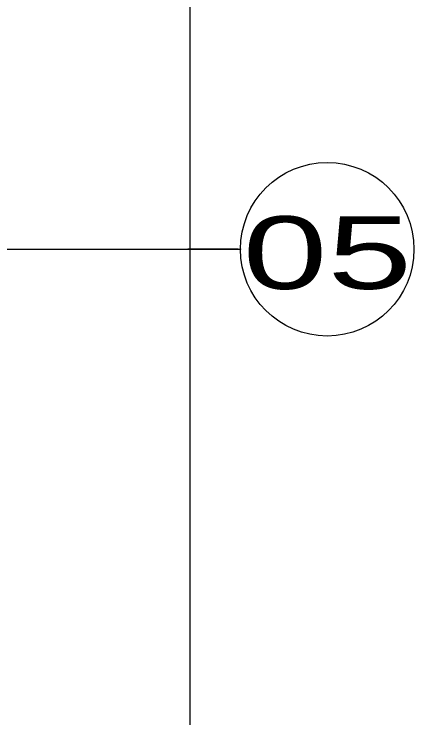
# Model space of a CAD drawing. Header units: metres. Extents: x 31.9 to 125.9, y -29 to 44.
# Drawn here: x 75.66 to 78.97, y -6.14 to -0.3 of the extents above; entities that cross this region are included whole.
import ezdxf

# ---------------------------------------------------------------- set-up
doc = ezdxf.new("R2010")
doc.units = ezdxf.units.M
doc.layers.add('ARQ', color=8, linetype='Continuous', lineweight=0)
doc.styles.add('ROMANS', font='arial.ttf', dxfattribs={"width": 0.7})
doc.styles.add('style2', font='arial.ttf', dxfattribs={"width": 1.5})
doc.dimstyles.new('1-10', dxfattribs={"dimscale": 10, "dimtxt": 0.0037, "dimasz": 0.001, "dimexe": 0.0018, "dimexo": 0.0018, "dimgap": 0.0005, "dimtad": 1, "dimzin": 4, "dimdsep": 46, "dimtxsty": 'ROMANS', "dimblk": 'ARCHTICK', "dimcen": 0.003, "dimdle": 0.0015, "dimclrd": 1, "dimclre": 1, "dimclrt": 4, "dimadec": 0, "dimazin": 0, "dimtfac": 1, "dimtix": 1, "dimtmove": 2, "dimatfit": 3, "dimldrblk": 'flecha', "dimfxl": 1, "dimtolj": 1, "dimtzin": 4, "dimarcsym": 0})

# ---------------------------------------------------------------- blocks, each defined once
blk = doc.blocks.new('_ArchTick')
at = {"layer": 'ARQ', "const_width": 0.15}
blk.add_lwpolyline([(-0.5, -0.5), (0.5, 0.5)], dxfattribs=at)
blk = doc.blocks.new('*D18')
at = {"layer": 'ARQ', "lineweight": -2, "transparency": 16777216}
for p, q in [((1984.5152, -5885.9988), (1984.0965, -5885.9988)), ((1984.1145, -5885.9838), (1984.1145, -5894.0138)), ((1984.5152, -5893.9988), (1984.0965, -5893.9988))]:
    blk.add_line(p, q, dxfattribs=at)
at = {"layer": 'ARQ', "transparency": 16777216}
for p in [(1984.5332, -5885.9988), (1984.1145, -5893.9988), (1984.5332, -5893.9988)]:
    blk.add_point(p, dxfattribs=at)
at = {"layer": 'ARQ', "lineweight": -2, "transparency": 16777216, "xscale": 0.01, "yscale": 0.01, "zscale": 0.01}
for p, rotation in [((1984.1145, -5885.9988), 90), ((1984.1145, -5893.9988), 270)]:
    blk.add_blockref('_ArchTick', p, dxfattribs=dict(at, rotation=rotation))
at = {"layer": 'ARQ', "transparency": 16777216, "insert": (1984.0906, -5889.9988), "char_height": 0.037, "attachment_point": 5, "rotation": 90, "style": 'ROMANS'}
blk.add_mtext('\\A1;8.00', dxfattribs=at)
blk = doc.blocks.new('flecha')
at = {"layer": 'ARQ', "lineweight": 0}
h = blk.add_hatch(color=256, dxfattribs=at)
h.dxf.hatch_style = 1
h.paths.add_polyline_path([(0, 0), (2.44, 0.43), (2.44, 0.02), (4, 0.03), (4, -0.03), (2.44, -0.04), (2.44, -0.43)])
at = {"layer": 'ARQ', "lineweight": 0, "flags": 128}
blk.add_lwpolyline([(0, 0), (2.44, 0.43), (2.44, 0.02), (2.44, 0.02), (4, 0.03), (4, -0.03), (2.44, -0.04), (2.44, -0.43), (0, 0)], dxfattribs=at)
blk = doc.blocks.new('*D19')
at = {"layer": 'ARQ', "lineweight": -2, "transparency": 16777216}
for p, q in [((1984.5152, -5893.9988), (1984.0965, -5893.9988)), ((1984.1145, -5893.9838), (1984.1145, -5903.6888)), ((1984.5152, -5903.6738), (1984.0965, -5903.6738))]:
    blk.add_line(p, q, dxfattribs=at)
at = {"layer": 'ARQ', "transparency": 16777216}
for p in [(1984.5332, -5893.9988), (1984.1145, -5903.6738), (1984.5332, -5903.6738)]:
    blk.add_point(p, dxfattribs=at)
at = {"layer": 'ARQ', "lineweight": -2, "transparency": 16777216, "xscale": 0.01, "yscale": 0.01, "zscale": 0.01}
for p, rotation in [((1984.1145, -5893.9988), 90), ((1984.1145, -5903.6738), 270)]:
    blk.add_blockref('_ArchTick', p, dxfattribs=dict(at, rotation=rotation))
at = {"layer": 'ARQ', "transparency": 16777216, "insert": (1984.0906, -5898.8363), "char_height": 0.037, "attachment_point": 5, "rotation": 90, "style": 'ROMANS'}
blk.add_mtext('\\A1;9.68', dxfattribs=at)
blk = doc.blocks.new('Estructura cubierta')
at = {"layer": 'ARQ'}
blk.add_line((1953.1625, -5893.9988), (1984.5332, -5893.9988), dxfattribs=at)
blk.add_circle((1985.253, -5893.9988), 0.7198, dxfattribs=at)
at = {"layer": 'ARQ', "style": 'style2', "width": 1.5}
blk.add_text('05', height=0.60307, rotation=0.02931, dxfattribs=at).set_placement((1984.5518, -5894.3285))
at = {"layer": 'ARQ'}
for base, p1, p2, picture, middle in [((1984.1145, -5893.9988), (1984.5332, -5885.9988), (1984.5332, -5893.9988), '*D18', (1984.0906, -5889.9988)), ((1984.11448, -5903.67384), (1984.53317, -5893.99883), (1984.53317, -5903.67384), '*D19', (1984.09059, -5898.83633))]:
    dim = blk.add_linear_dim(base=base, p1=p1, p2=p2, angle=90, dimstyle='1-10', dxfattribs=at)
    dim.commit()
    dim.dimension.update_dxf_attribs({"geometry": picture, "text_midpoint": middle})
blk = doc.blocks.new('PISO 9')
at = {"layer": 'ARQ'}
blk.add_blockref('Estructura cubierta', (-1628.3638, 3049.5683), dxfattribs=at)

msp = doc.modelspace()

# ---------------------------------------------------------------- block references
at = {"layer": 'ARQ', "linetype": 'Continuous'}
msp.add_blockref('PISO 9', (-278.6348, 2842.1819), dxfattribs=at)

doc.saveas('drawing.dxf')
